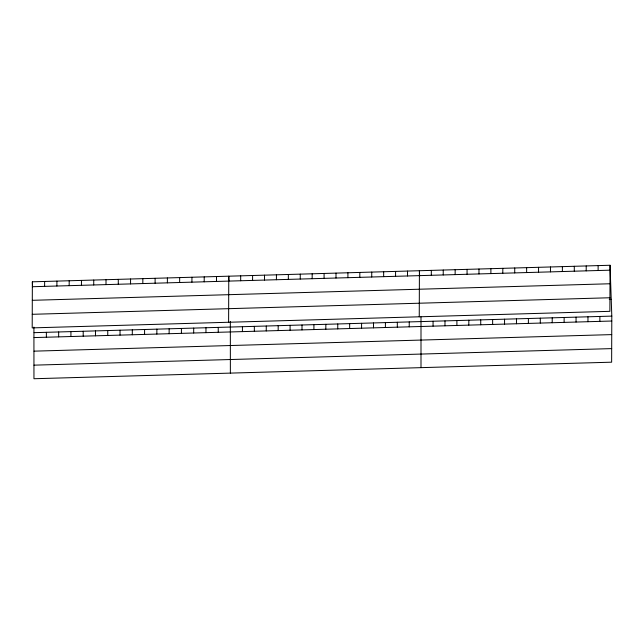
<?xml version="1.0" encoding="UTF-8"?>
<svg xmlns="http://www.w3.org/2000/svg" width="644" height="644" viewBox="0 0 644 644"><rect width="100%" height="100%" fill="white"/><g stroke="black" fill="none" stroke-linecap="round" stroke-linejoin="round"><path stroke-width="0.97" d="M32.361 281.814L32.2 327.885L609.884 311.334L610.045 265.264L32.361 281.814L32.522 286.475M33.923 327.072L33.955 378.736L611.639 362.186L611.8 316.115L610.045 265.264M44.621 286.379L44.637 281.468M46.368 337.223L46.384 332.312M56.897 286.025L56.914 281.114M58.644 336.876L58.66 331.958M69.174 285.67L69.19 280.76M70.921 336.522L70.937 331.612M81.45 285.324L81.466 280.406M83.197 336.168L83.213 331.257M93.726 284.97L93.742 280.06M95.473 335.822L95.489 330.903M106.002 284.616L106.019 279.705M107.749 335.468L107.765 330.557M118.279 284.27L118.295 279.351M120.026 335.113L120.042 330.203M130.547 283.915L130.571 279.005M132.302 334.767L132.318 329.849M142.823 283.561L142.847 278.651M144.578 334.413L144.594 329.503M155.099 283.215L155.124 278.297M156.854 334.059L156.87 329.148M167.376 282.861L167.392 277.95M169.131 333.705L169.147 328.794M179.652 282.507L179.668 277.596M181.407 333.359L181.423 328.448M191.928 282.153L191.944 277.242M193.683 333.004L193.699 328.094M204.204 281.806L204.22 276.896M205.959 332.65L205.975 327.74M216.481 281.452L216.497 276.542M218.236 332.304L218.252 327.385M228.612 322.258L228.773 276.187L228.934 280.848M230.367 373.109L230.335 321.445M240.671 280.76L240.687 275.849M242.426 331.612L242.442 326.693M252.585 280.422L252.601 275.503M254.34 331.266L254.356 326.355M264.499 280.076L264.523 275.165M266.254 330.927L266.27 326.017M276.413 279.738L276.437 274.827M278.168 330.581L278.184 325.671M288.335 279.391L288.351 274.481M290.082 330.243L290.098 325.333M300.249 279.053L300.265 274.143M301.996 329.905L302.012 324.987M312.163 278.715L312.179 273.797M313.91 329.559L313.926 324.648M324.077 278.369L324.093 273.459M325.824 329.221L325.848 324.31M335.991 278.031L336.007 273.12M337.746 328.875L337.762 323.964M347.905 277.685L347.921 272.774M349.66 328.537L349.676 323.626M359.819 277.347L359.835 272.436M361.574 328.199L361.59 323.28M371.733 277.009L371.749 272.09M373.488 327.852L373.504 322.942M383.647 276.662L383.671 271.752M385.402 327.514L385.418 322.604M395.569 276.324L395.585 271.406M397.316 327.168L397.332 322.258M407.483 275.978L407.499 271.068M409.23 326.83L409.246 321.92M419.252 316.8L419.413 270.73L419.606 276.324M420.999 367.644L420.999 316.912M431.311 275.294L431.327 270.383M433.058 326.146L433.074 321.235M443.225 274.956L443.241 270.045M444.972 325.808L444.996 320.889M455.139 274.618L455.155 269.699M456.894 325.462L456.91 320.551M467.053 274.272L467.069 269.361M468.808 325.123L468.824 320.213M478.967 273.933L478.983 269.023M480.722 324.777L480.738 319.867M490.881 273.587L490.897 268.677M492.636 324.439L492.652 319.529M502.795 273.249L502.819 268.339M504.55 324.101L504.566 319.183M514.717 272.911L514.733 267.993M516.464 323.755L516.48 318.844M526.631 272.565L526.647 267.654M528.378 323.417L528.394 318.506M538.545 272.227L538.561 267.316M540.292 323.071L540.308 318.16M550.459 271.881L550.475 266.97M552.206 322.733L552.222 317.822M562.373 271.543L562.389 266.632M564.12 322.394L564.144 317.476M574.287 271.204L574.303 266.286M576.042 322.048L576.058 317.138M586.201 270.858L586.217 265.948M587.956 321.71L587.972 316.8M598.115 270.52L598.131 265.61M599.87 321.364L599.886 316.454M32.345 286.725L610.029 270.174M32.297 300.313L609.981 283.763M32.248 314.304L609.932 297.753M609.24 299.388L611.22 299.331M34.116 332.666L611.8 316.115M34.092 337.577L611.784 321.026M34.051 351.157L611.736 334.606M33.995 365.156L611.687 348.605"/></g></svg>
